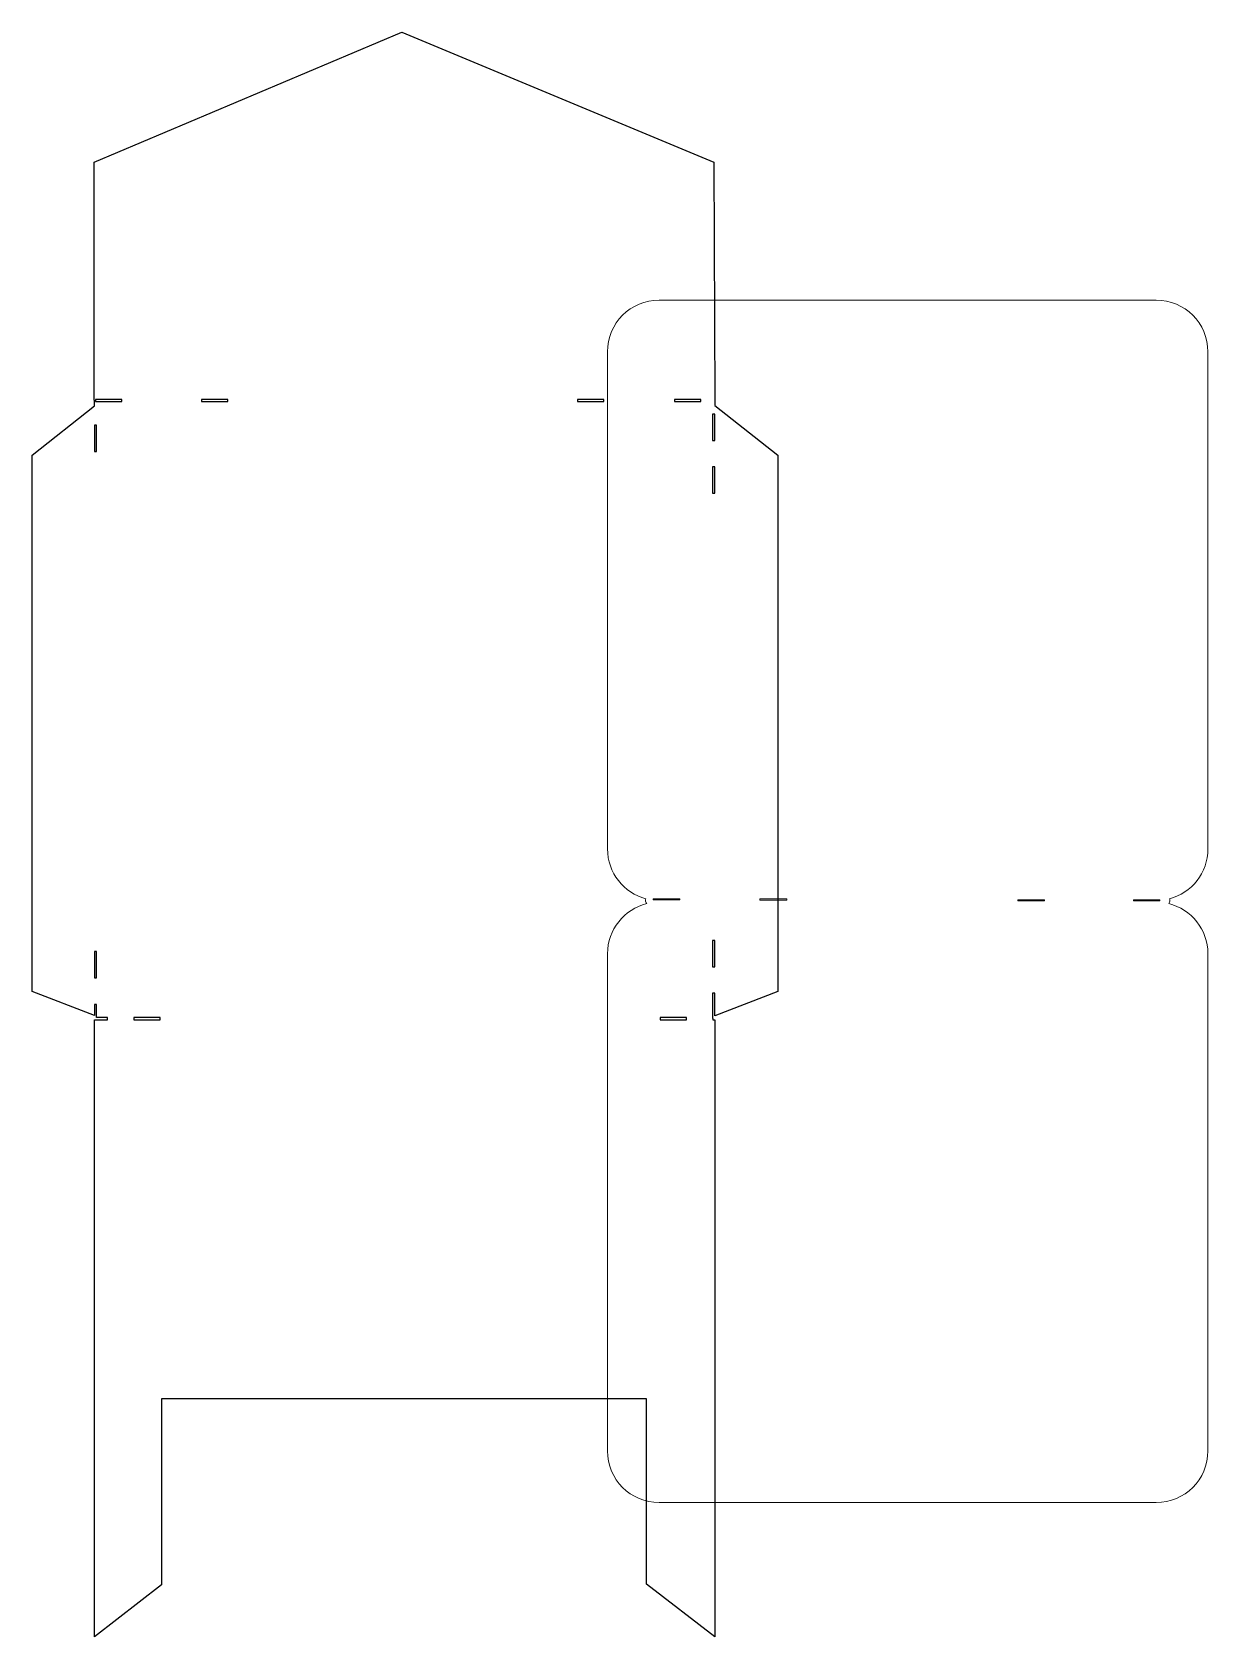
# Model space of a CAD drawing. Header units: centimetres. Extents: x -7 to 7, y -9.5 to 9.6.
import ezdxf

# ---------------------------------------------------------------- set-up
doc = ezdxf.new("R2010")
doc.units = ezdxf.units.CM
doc.header["$MEASUREMENT"] = 0
doc.layers.add('Layer 1', color=7, linetype='Continuous')

msp = doc.modelspace()

# ---------------------------------------------------------------- linework, layer by layer
at = {"layer": 'Layer 1', "color": 37, "lineweight": 25}
for points, knots in [([(-2.59394, 9.55434), (-2.59394, 9.55434), (-6.25429, 8.00818), (-6.25429, 8.00818), (-6.25429, 8.00818), (-6.25429, 8.00818), (-6.25429, 5.17383), (-6.25429, 5.17383), (-6.25429, 5.17383), (-6.25429, 5.17383), (-6.25098, 5.17383), (-6.25098, 5.17383), (-6.25098, 5.17383), (-6.25098, 5.17383), (-6.25098, 5.10686), (-6.25098, 5.10686), (-6.25098, 5.10686), (-6.25098, 5.10686), (-6.99181, 4.52147), (-6.99181, 4.52147), (-6.99181, 4.52147), (-6.99181, 4.52147), (-6.99181, -1.85995), (-6.99181, -1.85995), (-6.99181, -1.85995), (-6.99181, -1.85995), (-6.25098, -2.14851), (-6.25098, -2.14851), (-6.25098, -2.14851), (-6.25098, -2.14851), (-6.25098, -2.01374), (-6.25098, -2.01374), (-6.25098, -2.01374), (-6.25098, -2.01374), (-6.22452, -2.01374), (-6.22452, -2.01374), (-6.22452, -2.01374), (-6.22452, -2.01374), (-6.22452, -2.17166), (-6.22452, -2.17166), (-6.22452, -2.17166), (-6.22452, -2.17166), (-6.09554, -2.17166), (-6.09554, -2.17166), (-6.09554, -2.17166), (-6.09554, -2.17166), (-6.09554, -2.19729), (-6.09554, -2.19729), (-6.09554, -2.19729), (-6.09554, -2.19729), (-6.23775, -2.19729), (-6.23775, -2.19729), (-6.23775, -2.19729), (-6.23775, -2.19729), (-6.25098, -2.19729), (-6.25098, -2.19729), (-6.25098, -2.19729), (-6.25098, -2.19729), (-6.25098, -9.5403), (-6.25098, -9.5403), (-6.25098, -9.5403), (-6.25098, -9.5403), (-5.45392, -8.92266), (-5.45392, -8.92266), (-5.45392, -8.92266), (-5.45392, -8.92266), (-5.45392, -6.70843), (-5.45392, -6.70843), (-5.45392, -6.70843), (-5.45392, -6.70843), (-2.56748, -6.70843), (-2.56748, -6.70843), (-2.56748, -6.70843), (-2.56748, -6.70843), (0.31896, -6.70843), (0.31896, -6.70843), (0.31896, -6.70843), (0.31896, -6.70843), (0.31896, -8.91439), (0.31896, -8.91439), (0.31896, -8.91439), (0.31896, -8.91439), (1.1309, -9.54029), (1.1309, -9.54029), (1.1309, -9.54029), (1.1309, -9.54029), (1.1309, -2.19728), (1.1309, -2.19728), (1.1309, -2.19728), (1.1309, -2.19728), (1.11767, -2.19728), (1.11767, -2.19728), (1.11767, -2.19728), (1.11767, -2.19728), (1.10857, -2.19728), (1.10857, -2.19728), (1.10857, -2.19728), (1.10857, -2.19728), (1.10857, -2.18405), (1.10857, -2.18405), (1.10857, -2.18405), (1.10857, -2.18405), (1.10444, -2.18405), (1.10444, -2.18405), (1.10444, -2.18405), (1.10444, -2.18405), (1.10444, -1.88061), (1.10444, -1.88061), (1.10444, -1.88061), (1.10444, -1.88061), (1.1309, -1.88061), (1.1309, -1.88061), (1.1309, -1.88061), (1.1309, -1.88061), (1.1309, -2.15181), (1.1309, -2.15181), (1.1309, -2.15181), (1.1309, -2.15181), (1.88, -1.85994), (1.88, -1.85994), (1.88, -1.85994), (1.88, -1.85994), (1.88, 4.52148), (1.88, 4.52148), (1.88, 4.52148), (1.88, 4.52148), (1.1309, 5.11266), (1.1309, 5.11266), (1.1309, 5.11266), (1.1309, 5.11266), (1.1309, 5.17384), (1.1309, 5.17384), (1.1309, 5.17384), (1.1309, 5.17384), (1.13338, 5.17384), (1.13338, 5.17384), (1.13338, 5.17384), (1.13338, 5.17384), (1.12015, 8.00819), (1.12015, 8.00819), (1.12015, 8.00819), (1.12015, 8.00819), (-2.59394, 9.55435), (-2.59394, 9.55435), (-2.59394, 9.55435), (-2.59394, 9.55435), (-2.59394, 9.55434), (-2.59394, 9.55434)], [0, 0, 0, 0, 0.02631579, 0.02631579, 0.02631579, 0.02631579, 0.05263158, 0.05263158, 0.05263158, 0.05263158, 0.07894737, 0.07894737, 0.07894737, 0.07894737, 0.10526316, 0.10526316, 0.10526316, 0.10526316, 0.13157895, 0.13157895, 0.13157895, 0.13157895, 0.15789474, 0.15789474, 0.15789474, 0.15789474, 0.18421053, 0.18421053, 0.18421053, 0.18421053, 0.21052632, 0.21052632, 0.21052632, 0.21052632, 0.23684211, 0.23684211, 0.23684211, 0.23684211, 0.26315789, 0.26315789, 0.26315789, 0.26315789, 0.28947368, 0.28947368, 0.28947368, 0.28947368, 0.31578947, 0.31578947, 0.31578947, 0.31578947, 0.34210526, 0.34210526, 0.34210526, 0.34210526, 0.36842105, 0.36842105, 0.36842105, 0.36842105, 0.39473684, 0.39473684, 0.39473684, 0.39473684, 0.42105263, 0.42105263, 0.42105263, 0.42105263, 0.44736842, 0.44736842, 0.44736842, 0.44736842, 0.47368421, 0.47368421, 0.47368421, 0.47368421, 0.5, 0.5, 0.5, 0.5, 0.52631579, 0.52631579, 0.52631579, 0.52631579, 0.55263158, 0.55263158, 0.55263158, 0.55263158, 0.57894737, 0.57894737, 0.57894737, 0.57894737, 0.60526316, 0.60526316, 0.60526316, 0.60526316, 0.63157895, 0.63157895, 0.63157895, 0.63157895, 0.65789474, 0.65789474, 0.65789474, 0.65789474, 0.68421053, 0.68421053, 0.68421053, 0.68421053, 0.71052632, 0.71052632, 0.71052632, 0.71052632, 0.73684211, 0.73684211, 0.73684211, 0.73684211, 0.76315789, 0.76315789, 0.76315789, 0.76315789, 0.78947368, 0.78947368, 0.78947368, 0.78947368, 0.81578947, 0.81578947, 0.81578947, 0.81578947, 0.84210526, 0.84210526, 0.84210526, 0.84210526, 0.86842105, 0.86842105, 0.86842105, 0.86842105, 0.89473684, 0.89473684, 0.89473684, 0.89473684, 0.92105263, 0.92105263, 0.92105263, 0.92105263, 0.94736842, 0.94736842, 0.94736842, 0.94736842, 1, 1, 1, 1]), ([(-6.23774, 5.18458), (-6.23774, 5.18458), (-5.92437, 5.18458), (-5.92437, 5.18458), (-5.92437, 5.18458), (-5.92437, 5.18458), (-5.92437, 5.15812), (-5.92437, 5.15812), (-5.92437, 5.15812), (-5.92437, 5.15812), (-6.23774, 5.15812), (-6.23774, 5.15812), (-6.23774, 5.15812), (-6.23774, 5.15812), (-6.23774, 5.18458), (-6.23774, 5.18458)], [0, 0, 0, 0, 0.2, 0.2, 0.2, 0.2, 0.4, 0.4, 0.4, 0.4, 0.6, 0.6, 0.6, 0.6, 1, 1, 1, 1]), ([(-4.97684, 5.18458), (-4.97684, 5.18458), (-4.66347, 5.18458), (-4.66347, 5.18458), (-4.66347, 5.18458), (-4.66347, 5.18458), (-4.66347, 5.15812), (-4.66347, 5.15812), (-4.66347, 5.15812), (-4.66347, 5.15812), (-4.97684, 5.15812), (-4.97684, 5.15812), (-4.97684, 5.15812), (-4.97684, 5.15812), (-4.97684, 5.18458), (-4.97684, 5.18458)], [0, 0, 0, 0, 0.2, 0.2, 0.2, 0.2, 0.4, 0.4, 0.4, 0.4, 0.6, 0.6, 0.6, 0.6, 1, 1, 1, 1]), ([(-0.5029, 5.18458), (-0.5029, 5.18458), (-0.18953, 5.18458), (-0.18953, 5.18458), (-0.18953, 5.18458), (-0.18953, 5.18458), (-0.18953, 5.15812), (-0.18953, 5.15812), (-0.18953, 5.15812), (-0.18953, 5.15812), (-0.5029, 5.15812), (-0.5029, 5.15812), (-0.5029, 5.15812), (-0.5029, 5.15812), (-0.5029, 5.18458), (-0.5029, 5.18458)], [0, 0, 0, 0, 0.2, 0.2, 0.2, 0.2, 0.4, 0.4, 0.4, 0.4, 0.6, 0.6, 0.6, 0.6, 1, 1, 1, 1]), ([(0.653, 5.18458), (0.653, 5.18458), (0.96637, 5.18458), (0.96637, 5.18458), (0.96637, 5.18458), (0.96637, 5.18458), (0.96637, 5.15812), (0.96637, 5.15812), (0.96637, 5.15812), (0.96637, 5.15812), (0.653, 5.15812), (0.653, 5.15812), (0.653, 5.15812), (0.653, 5.15812), (0.653, 5.18458), (0.653, 5.18458)], [0, 0, 0, 0, 0.2, 0.2, 0.2, 0.2, 0.4, 0.4, 0.4, 0.4, 0.6, 0.6, 0.6, 0.6, 1, 1, 1, 1]), ([(1.10444, 5.01013), (1.10444, 5.01013), (1.1309, 5.01013), (1.1309, 5.01013), (1.1309, 5.01013), (1.1309, 5.01013), (1.1309, 4.69676), (1.1309, 4.69676), (1.1309, 4.69676), (1.1309, 4.69676), (1.10444, 4.69676), (1.10444, 4.69676), (1.10444, 4.69676), (1.10444, 4.69676), (1.10444, 5.01013), (1.10444, 5.01013)], [0, 0, 0, 0, 0.2, 0.2, 0.2, 0.2, 0.4, 0.4, 0.4, 0.4, 0.6, 0.6, 0.6, 0.6, 1, 1, 1, 1]), ([(-6.25097, 4.87701), (-6.25097, 4.87701), (-6.22451, 4.87701), (-6.22451, 4.87701), (-6.22451, 4.87701), (-6.22451, 4.87701), (-6.22451, 4.56364), (-6.22451, 4.56364), (-6.22451, 4.56364), (-6.22451, 4.56364), (-6.25097, 4.56364), (-6.25097, 4.56364), (-6.25097, 4.56364), (-6.25097, 4.56364), (-6.25097, 4.87701), (-6.25097, 4.87701)], [0, 0, 0, 0, 0.2, 0.2, 0.2, 0.2, 0.4, 0.4, 0.4, 0.4, 0.6, 0.6, 0.6, 0.6, 1, 1, 1, 1]), ([(1.10444, 4.38339), (1.10444, 4.38339), (1.1309, 4.38339), (1.1309, 4.38339), (1.1309, 4.38339), (1.1309, 4.38339), (1.1309, 4.07002), (1.1309, 4.07002), (1.1309, 4.07002), (1.1309, 4.07002), (1.10444, 4.07002), (1.10444, 4.07002), (1.10444, 4.07002), (1.10444, 4.07002), (1.10444, 4.38339), (1.10444, 4.38339)], [0, 0, 0, 0, 0.2, 0.2, 0.2, 0.2, 0.4, 0.4, 0.4, 0.4, 0.6, 0.6, 0.6, 0.6, 1, 1, 1, 1]), ([(1.10444, -1.25389), (1.10444, -1.25389), (1.1309, -1.25389), (1.1309, -1.25389), (1.1309, -1.25389), (1.1309, -1.25389), (1.1309, -1.56726), (1.1309, -1.56726), (1.1309, -1.56726), (1.1309, -1.56726), (1.10444, -1.56726), (1.10444, -1.56726), (1.10444, -1.56726), (1.10444, -1.56726), (1.10444, -1.25389), (1.10444, -1.25389)], [0, 0, 0, 0, 0.2, 0.2, 0.2, 0.2, 0.4, 0.4, 0.4, 0.4, 0.6, 0.6, 0.6, 0.6, 1, 1, 1, 1]), ([(-6.25097, -1.387), (-6.25097, -1.387), (-6.22451, -1.387), (-6.22451, -1.387), (-6.22451, -1.387), (-6.22451, -1.387), (-6.22451, -1.70037), (-6.22451, -1.70037), (-6.22451, -1.70037), (-6.22451, -1.70037), (-6.25097, -1.70037), (-6.25097, -1.70037), (-6.25097, -1.70037), (-6.25097, -1.70037), (-6.25097, -1.387), (-6.25097, -1.387)], [0, 0, 0, 0, 0.2, 0.2, 0.2, 0.2, 0.4, 0.4, 0.4, 0.4, 0.6, 0.6, 0.6, 0.6, 1, 1, 1, 1]), ([(-5.78216, -2.17166), (-5.78216, -2.17166), (-5.46879, -2.17166), (-5.46879, -2.17166), (-5.46879, -2.17166), (-5.46879, -2.17166), (-5.46879, -2.19729), (-5.46879, -2.19729), (-5.46879, -2.19729), (-5.46879, -2.19729), (-5.78216, -2.19729), (-5.78216, -2.19729), (-5.78216, -2.19729), (-5.78216, -2.19729), (-5.78216, -2.17166), (-5.78216, -2.17166)], [0, 0, 0, 0, 0.2, 0.2, 0.2, 0.2, 0.4, 0.4, 0.4, 0.4, 0.6, 0.6, 0.6, 0.6, 1, 1, 1, 1]), ([(0.48185, -2.17166), (0.48185, -2.17166), (0.79522, -2.17166), (0.79522, -2.17166), (0.79522, -2.17166), (0.79522, -2.17166), (0.79522, -2.19729), (0.79522, -2.19729), (0.79522, -2.19729), (0.79522, -2.19729), (0.48185, -2.19729), (0.48185, -2.19729), (0.48185, -2.19729), (0.48185, -2.19729), (0.48185, -2.17166), (0.48185, -2.17166)], [0, 0, 0, 0, 0.2, 0.2, 0.2, 0.2, 0.4, 0.4, 0.4, 0.4, 0.6, 0.6, 0.6, 0.6, 1, 1, 1, 1])]:
    msp.add_open_spline(points, degree=3, knots=knots, dxfattribs=at)
at = {"layer": 'Layer 1', "color": 254, "lineweight": 13}
for points, knots in [([(0.46964, 6.36465), (0.12908, 6.36465), (-0.14469, 6.09088), (-0.14469, 5.75032), (-0.14469, 5.75032), (-0.14469, 5.75032), (-0.14469, -0.16394), (-0.14469, -0.16394), (-0.14469, -0.16394), (-0.14469, -0.44972), (0.04837, -0.6881), (0.31172, -0.7576), (0.31172, -0.7576), (0.3095, -0.76385), (0.30759, -0.77041), (0.30759, -0.77744), (0.30759, -0.77744), (0.30759, -0.79199), (0.313, -0.80519), (0.32164, -0.81547), (0.32164, -0.81547), (0.0532, -0.8815), (-0.14469, -1.12306), (-0.14469, -1.41244), (-0.14469, -1.41244), (-0.14469, -1.41244), (-0.14469, -7.3267), (-0.14469, -7.3267), (-0.14469, -7.3267), (-0.14469, -7.66725), (0.12908, -7.94103), (0.46964, -7.94103), (0.46964, -7.94103), (0.46964, -7.94103), (6.3839, -7.94103), (6.3839, -7.94103), (6.3839, -7.94103), (6.72446, -7.94103), (6.99906, -7.66726), (6.99906, -7.3267), (6.99906, -7.3267), (6.99906, -7.3267), (6.99906, -1.41244), (6.99906, -1.41244), (6.99906, -1.41244), (6.99906, -1.12306), (6.80117, -0.8815), (6.53273, -0.81547), (6.53273, -0.81547), (6.54137, -0.80519), (6.54678, -0.79198), (6.54678, -0.77744), (6.54678, -0.77744), (6.54678, -0.7704), (6.54487, -0.76385), (6.54265, -0.7576), (6.54265, -0.7576), (6.806, -0.6881), (6.99906, -0.44972), (6.99906, -0.16394), (6.99906, -0.16394), (6.99906, -0.16394), (6.99906, 5.75032), (6.99906, 5.75032), (6.99906, 5.75032), (6.99906, 6.09087), (6.72446, 6.36465), (6.3839, 6.36465), (6.3839, 6.36465), (6.3839, 6.36465), (0.46964, 6.36465), (0.46964, 6.36465)], [0, 0, 0, 0, 0.05263158, 0.05263158, 0.05263158, 0.05263158, 0.10526316, 0.10526316, 0.10526316, 0.10526316, 0.15789474, 0.15789474, 0.15789474, 0.15789474, 0.21052632, 0.21052632, 0.21052632, 0.21052632, 0.26315789, 0.26315789, 0.26315789, 0.26315789, 0.31578947, 0.31578947, 0.31578947, 0.31578947, 0.36842105, 0.36842105, 0.36842105, 0.36842105, 0.42105263, 0.42105263, 0.42105263, 0.42105263, 0.47368421, 0.47368421, 0.47368421, 0.47368421, 0.52631579, 0.52631579, 0.52631579, 0.52631579, 0.57894737, 0.57894737, 0.57894737, 0.57894737, 0.63157895, 0.63157895, 0.63157895, 0.63157895, 0.68421053, 0.68421053, 0.68421053, 0.68421053, 0.73684211, 0.73684211, 0.73684211, 0.73684211, 0.78947368, 0.78947368, 0.78947368, 0.78947368, 0.84210526, 0.84210526, 0.84210526, 0.84210526, 0.89473684, 0.89473684, 0.89473684, 0.89473684, 1, 1, 1, 1]), ([(0.39936, -0.7576), (0.39936, -0.7576), (0.71686, -0.75843), (0.71686, -0.75843), (0.71686, -0.75843), (0.71686, -0.75843), (0.71686, -0.77152), (0.71686, -0.77152), (0.71686, -0.77152), (0.71686, -0.77152), (0.39936, -0.77069), (0.39936, -0.77069), (0.39936, -0.77069), (0.39936, -0.77069), (0.39936, -0.7576), (0.39936, -0.7576)], [0, 0, 0, 0, 0.2, 0.2, 0.2, 0.2, 0.4, 0.4, 0.4, 0.4, 0.6, 0.6, 0.6, 0.6, 1, 1, 1, 1]), ([(1.66936, -0.75926), (1.66936, -0.75926), (1.98686, -0.76009), (1.98686, -0.76009), (1.98686, -0.76009), (1.98686, -0.76009), (1.98686, -0.77318), (1.98686, -0.77318), (1.98686, -0.77318), (1.98686, -0.77318), (1.66936, -0.77235), (1.66936, -0.77235), (1.66936, -0.77235), (1.66936, -0.77235), (1.66936, -0.75926), (1.66936, -0.75926)], [0, 0, 0, 0, 0.2, 0.2, 0.2, 0.2, 0.4, 0.4, 0.4, 0.4, 0.6, 0.6, 0.6, 0.6, 1, 1, 1, 1]), ([(4.73852, -0.76918), (4.73852, -0.76918), (5.05602, -0.77001), (5.05602, -0.77001), (5.05602, -0.77001), (5.05602, -0.77001), (5.05602, -0.7831), (5.05602, -0.7831), (5.05602, -0.7831), (5.05602, -0.7831), (4.73852, -0.78227), (4.73852, -0.78227), (4.73852, -0.78227), (4.73852, -0.78227), (4.73852, -0.76918), (4.73852, -0.76918)], [0, 0, 0, 0, 0.2, 0.2, 0.2, 0.2, 0.4, 0.4, 0.4, 0.4, 0.6, 0.6, 0.6, 0.6, 1, 1, 1, 1]), ([(6.11436, -0.77001), (6.11436, -0.77001), (6.42607, -0.77084), (6.42607, -0.77084), (6.42607, -0.77084), (6.42607, -0.77084), (6.42607, -0.78393), (6.42607, -0.78393), (6.42607, -0.78393), (6.42607, -0.78393), (6.11436, -0.7831), (6.11436, -0.7831), (6.11436, -0.7831), (6.11436, -0.7831), (6.11436, -0.77001), (6.11436, -0.77001)], [0, 0, 0, 0, 0.2, 0.2, 0.2, 0.2, 0.4, 0.4, 0.4, 0.4, 0.6, 0.6, 0.6, 0.6, 1, 1, 1, 1])]:
    msp.add_open_spline(points, degree=3, knots=knots, dxfattribs=at)

doc.saveas('drawing.dxf')
